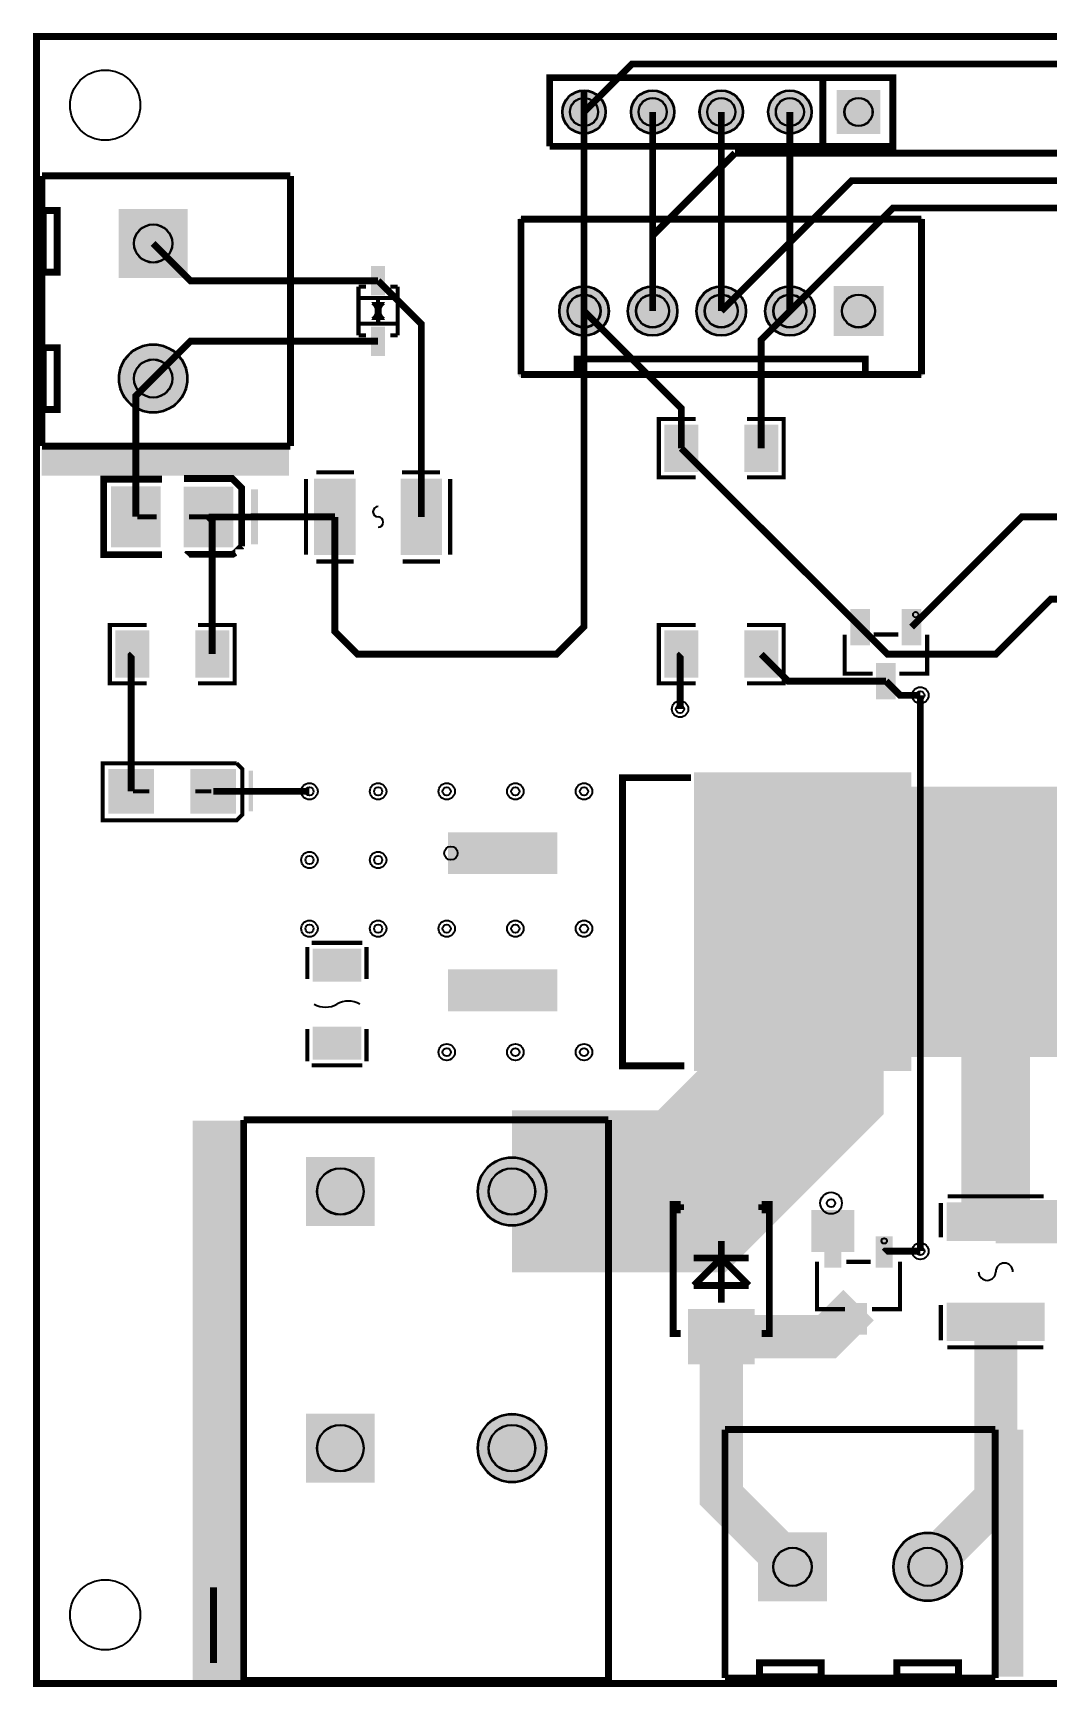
# Model space of a CAD drawing. Header units: millimetres. Extents: x -33 to 117, y -16 to 45.
# Drawn here: x -32.8 to 4.7, y -16.1 to 45.1 of the extents above; entities that cross this region are included whole.
import ezdxf

# ---------------------------------------------------------------- set-up
doc = ezdxf.new("R2010")
doc.units = ezdxf.units.MM
for name, color, linetype, true_color in [('BoardOutLine', 7, 'Continuous', 0xff00ff), ('BottomLayer', 7, 'Continuous', 0x0000ff), ('BottomSolderMaskLayer', 7, 'Continuous', 0xaa00ff), ('Document', 7, 'Continuous', 0xffffff), ('Hole', 7, 'Continuous', 0x222222), ('Multi-Layer', 7, 'Continuous', 0xc0c0c0), ('TopLayer', 7, 'Continuous', 0xff0000), ('TopPasteMaskLayer', 7, 'Continuous', 0x808080), ('TopSilkLayer', 7, 'Continuous', 0xffcc00), ('TopSolderMaskLayer', 7, 'Continuous', 0x800080)]:
    doc.layers.add(name, color=color, linetype=linetype, true_color=true_color)

msp = doc.modelspace()

# ---------------------------------------------------------------- hatches: boundary and pattern name
at = {"layer": 'BottomSolderMaskLayer'}
for points in [[(-13.259, 42.164, 1), (-11.633, 42.164, 1)], [(-10.719, 42.164, 1), (-9.093, 42.164, 1)], [(-8.179, 42.164, 1), (-6.553, 42.164, 1)], [(-5.639, 42.164, 1), (-4.013, 42.164, 1)], [(-1.473, 41.351), (-3.099, 41.351), (-3.099, 42.977), (-1.473, 42.977)], [(-27.115, 38.573), (-27.115, 36.023), (-29.666, 36.023), (-29.666, 38.573)], [(-13.371, 34.798, 1), (-11.52, 34.798, 1)], [(-10.831, 34.798, 1), (-8.98, 34.798, 1)], [(-8.291, 34.798, 1), (-6.44, 34.798, 1)], [(-5.751, 34.798, 1), (-3.9, 34.798, 1)], [(-1.361, 33.873), (-3.211, 33.873), (-3.211, 35.723), (-1.361, 35.723)], [(-29.666, 32.298, 1), (-27.116, 32.298, 1)], [(-22.738, 3.485), (-20.188, 3.485), (-20.188, 0.935), (-22.738, 0.935)], [(-16.388, 2.21, 1), (-13.838, 2.21, 1)], [(-22.738, -6.015), (-20.188, -6.015), (-20.188, -8.565), (-22.738, -8.565)], [(-16.388, -7.29, 1), (-13.838, -7.29, 1)], [(-6.004, -10.409), (-3.453, -10.409), (-3.453, -12.959), (-6.004, -12.959)], [(-1.004, -11.684, 1), (1.547, -11.684, 1)]]:
    msp.add_hatch(color=256, dxfattribs=at).paths.add_polyline_path(points)
at = {"layer": 'Document'}
for points in [[(-2.032, 32.512), (0, 32.512), (0, 38.1), (-14.732, 38.1), (-14.732, 32.512), (-12.7, 32.512), (-12.7, 32.374), (-12.726, 32.348), (-14.826, 32.348), (-14.876, 32.398), (-14.876, 38.198), (-14.776, 38.298), (0.024, 38.298), (0.124, 38.198), (0.124, 32.448), (0.074, 32.398), (-2.026, 32.398)], [(-19.812, 35.052), (-20.32, 35.052), (-20.066, 34.798)], [(-20.32, 34.544), (-19.812, 34.544), (-20.066, 34.798)], [(-28.71, 27.78), (-28.71, 26.58), (-28.53, 26.58), (-28.53, 27.78)], [(-28.98, 27.27), (-28.98, 27.09), (-28.26, 27.09), (-28.26, 27.27)], [(-26.34, 27.27), (-26.34, 27.09), (-27.06, 27.09), (-27.06, 27.27)], [(-28.911, 17.518), (-28.911, 16.518), (-28.761, 16.518), (-28.761, 17.518)], [(-29.136, 17.093), (-29.136, 16.943), (-28.536, 16.943), (-28.536, 17.093)], [(-26.236, 17.093), (-26.236, 16.943), (-26.836, 16.943), (-26.836, 17.093)], [(-7.246, 2.085), (-7.246, 1.069), (-7.5, 1.069), (-7.5, 2.085)], [(-7.867, -2.941), (-6.851, -2.941), (-6.851, -3.195), (-7.867, -3.195)], [(-7.239, -2.547), (-7.239, -3.563), (-7.493, -3.563), (-7.493, -2.547)]]:
    msp.add_hatch(color=256, dxfattribs=at).paths.add_polyline_path(points)
at = {"layer": 'Multi-Layer'}
for points in [[(-13.233, 42.164, 1), (-11.658, 42.164, 1)], [(-10.693, 42.164, 1), (-9.118, 42.164, 1)], [(-8.153, 42.164, 1), (-6.578, 42.164, 1)], [(-5.613, 42.164, 1), (-4.038, 42.164, 1)], [(-1.499, 41.377), (-3.073, 41.377), (-3.073, 42.951), (-1.499, 42.951)], [(-27.141, 38.548), (-27.141, 36.048), (-29.641, 36.048), (-29.641, 38.548)], [(-13.346, 34.798, 1), (-11.546, 34.798, 1)], [(-10.806, 34.798, 1), (-9.006, 34.798, 1)], [(-8.266, 34.798, 1), (-6.466, 34.798, 1)], [(-5.726, 34.798, 1), (-3.926, 34.798, 1)], [(-1.386, 33.898), (-3.186, 33.898), (-3.186, 35.698), (-1.386, 35.698)], [(-29.641, 32.298, 1), (-27.141, 32.298, 1)], [(-22.713, 3.46), (-20.213, 3.46), (-20.213, 0.96), (-22.713, 0.96)], [(-16.363, 2.21, 1), (-13.863, 2.21, 1)], [(-22.713, -6.04), (-20.213, -6.04), (-20.213, -8.54), (-22.713, -8.54)], [(-16.363, -7.29, 1), (-13.863, -7.29, 1)], [(-5.979, -10.434), (-3.479, -10.434), (-3.479, -12.934), (-5.979, -12.934)], [(-0.979, -11.684, 1), (1.521, -11.684, 1)]]:
    msp.add_hatch(color=256, dxfattribs=at).paths.add_polyline_path(points)
at = {"layer": 'TopLayer'}
for points in [[(-20.311, 35.423), (-19.821, 35.423), (-19.821, 36.408), (-20.311, 36.408)], [(-20.311, 34.173), (-19.821, 34.173), (-19.821, 33.188), (-20.311, 33.188)], [(-8.241, 30.568), (-8.241, 28.867), (-9.449, 28.867), (-9.449, 30.568)], [(-6.491, 30.568), (-6.491, 28.867), (-5.283, 28.867), (-5.283, 30.568)], [(-28.138, 26.08), (-29.923, 26.08), (-29.923, 28.28), (-28.138, 28.28)], [(-25.449, 26.076), (-27.234, 26.076), (-27.234, 28.276), (-25.449, 28.276)], [(-20.923, 28.568), (-20.923, 25.787), (-22.408, 25.787), (-22.408, 28.568)], [(-19.208, 28.568), (-19.208, 25.787), (-17.723, 25.787), (-17.723, 28.568)], [(-2.57, 22.473), (-2.57, 23.723), (-1.87, 23.723), (-1.87, 22.473)], [(-0.67, 22.473), (-0.67, 23.723), (0.03, 23.723), (0.03, 22.473)], [(-28.561, 22.948), (-28.561, 21.247), (-29.769, 21.247), (-29.769, 22.948)], [(-26.811, 22.948), (-26.811, 21.247), (-25.603, 21.247), (-25.603, 22.948)], [(-8.241, 21.247), (-8.241, 22.948), (-9.449, 22.948), (-9.449, 21.247)], [(-6.491, 21.247), (-6.491, 22.948), (-5.283, 22.948), (-5.283, 21.247)], [(-1.62, 20.473), (-1.62, 21.723), (-0.92, 21.723), (-0.92, 20.473)], [(-28.386, 16.218), (-30.021, 16.218), (-30.021, 17.818), (-28.386, 17.818)], [(-25.351, 16.218), (-26.986, 16.218), (-26.986, 17.818), (-25.351, 17.818)], [(-8.354, 17.692), (-0.354, 17.692), (-0.354, 6.692), (-8.354, 6.692)], [(-17.458, 15.482), (-13.458, 15.482), (-13.458, 13.982), (-17.458, 13.982)], [(-20.726, 11.184), (-20.726, 9.994), (-22.454, 9.994), (-22.454, 11.184)], [(-17.458, 10.402), (-13.458, 10.402), (-13.458, 8.902), (-17.458, 8.902)], [(-20.726, 8.294), (-20.726, 7.104), (-22.454, 7.104), (-22.454, 8.294)], [(-6.166, 2.638), (-6.166, 0.638), (-8.566, 0.638), (-8.566, 2.638)], [(4.544, 0.388), (1.044, 0.388), (1.044, 1.795), (4.544, 1.795)], [(-3.536, -0.57), (-3.536, 0.5), (-2.936, 0.5), (-2.936, -0.57)], [(-1.636, -0.57), (-1.636, 0.5), (-1.036, 0.5), (-1.036, -0.57)], [(-6.166, -2.162), (-6.166, -4.162), (-8.566, -4.162), (-8.566, -2.162)], [(-2.586, -3.04), (-2.586, -1.97), (-1.986, -1.97), (-1.986, -3.04)], [(4.544, -1.912), (1.044, -1.912), (1.044, -3.319), (4.544, -3.319)]]:
    msp.add_hatch(color=256, dxfattribs=at).paths.add_polyline_path(points)
at = {"layer": 'TopPasteMaskLayer'}
for points in [[(-20.311, 35.423), (-19.821, 35.423), (-19.821, 36.408), (-20.311, 36.408)], [(-20.311, 34.173), (-19.821, 34.173), (-19.821, 33.188), (-20.311, 33.188)], [(-8.241, 30.468), (-8.241, 30.107), (-8.341, 30.007), (-8.552, 30.007), (-8.652, 29.907), (-8.652, 29.529), (-8.552, 29.429), (-8.341, 29.429), (-8.241, 29.329), (-8.241, 28.967), (-8.341, 28.867), (-9.349, 28.867), (-9.449, 28.967), (-9.449, 30.468), (-9.349, 30.568), (-8.341, 30.568)], [(-6.491, 30.468), (-6.491, 30.107), (-6.391, 30.007), (-6.18, 30.007), (-6.08, 29.907), (-6.08, 29.529), (-6.18, 29.429), (-6.391, 29.429), (-6.491, 29.329), (-6.491, 28.967), (-6.391, 28.867), (-5.383, 28.867), (-5.283, 28.967), (-5.283, 30.468), (-5.383, 30.568), (-6.391, 30.568)], [(-28.138, 26.08), (-29.923, 26.08), (-29.923, 28.28), (-28.138, 28.28)], [(-25.449, 26.076), (-27.234, 26.076), (-27.234, 28.276), (-25.449, 28.276)], [(-20.923, 28.468), (-20.923, 27.751), (-21.023, 27.651), (-21.328, 27.651), (-21.428, 27.551), (-21.428, 26.805), (-21.328, 26.705), (-21.023, 26.705), (-20.923, 26.605), (-20.923, 25.887), (-21.023, 25.787), (-22.308, 25.787), (-22.408, 25.887), (-22.408, 28.468), (-22.308, 28.568), (-21.023, 28.568)], [(-19.208, 28.468), (-19.208, 27.751), (-19.108, 27.651), (-18.804, 27.651), (-18.704, 27.551), (-18.704, 26.805), (-18.804, 26.705), (-19.108, 26.705), (-19.208, 26.605), (-19.208, 25.887), (-19.108, 25.787), (-17.823, 25.787), (-17.723, 25.887), (-17.723, 28.468), (-17.823, 28.568), (-19.108, 28.568)], [(-2.57, 22.473), (-2.57, 23.723), (-1.87, 23.723), (-1.87, 22.473)], [(-0.67, 22.473), (-0.67, 23.723), (0.03, 23.723), (0.03, 22.473)], [(-28.561, 22.848), (-28.561, 22.487), (-28.661, 22.387), (-28.872, 22.387), (-28.972, 22.287), (-28.972, 21.909), (-28.872, 21.809), (-28.661, 21.809), (-28.561, 21.709), (-28.561, 21.347), (-28.661, 21.247), (-29.669, 21.247), (-29.769, 21.347), (-29.769, 22.848), (-29.669, 22.948), (-28.661, 22.948)], [(-26.811, 22.848), (-26.811, 22.487), (-26.711, 22.387), (-26.5, 22.387), (-26.4, 22.287), (-26.4, 21.909), (-26.5, 21.809), (-26.711, 21.809), (-26.811, 21.709), (-26.811, 21.347), (-26.711, 21.247), (-25.703, 21.247), (-25.603, 21.347), (-25.603, 22.848), (-25.703, 22.948), (-26.711, 22.948)], [(-8.241, 21.347), (-8.241, 21.709), (-8.341, 21.809), (-8.552, 21.809), (-8.652, 21.909), (-8.652, 22.287), (-8.552, 22.387), (-8.341, 22.387), (-8.241, 22.487), (-8.241, 22.848), (-8.341, 22.948), (-9.349, 22.948), (-9.449, 22.848), (-9.449, 21.347), (-9.349, 21.247), (-8.341, 21.247)], [(-6.491, 21.347), (-6.491, 21.709), (-6.391, 21.809), (-6.18, 21.809), (-6.08, 21.909), (-6.08, 22.287), (-6.18, 22.387), (-6.391, 22.387), (-6.491, 22.487), (-6.491, 22.848), (-6.391, 22.948), (-5.383, 22.948), (-5.283, 22.848), (-5.283, 21.347), (-5.383, 21.247), (-6.391, 21.247)], [(-1.62, 20.473), (-1.62, 21.723), (-0.92, 21.723), (-0.92, 20.473)], [(-28.386, 16.318), (-28.386, 16.688), (-28.486, 16.788), (-28.842, 16.788), (-28.942, 16.888), (-28.942, 17.147), (-28.842, 17.247), (-28.486, 17.247), (-28.386, 17.347), (-28.386, 17.718), (-28.486, 17.818), (-29.921, 17.818), (-30.021, 17.718), (-30.021, 16.318), (-29.921, 16.218), (-28.486, 16.218)], [(-26.986, 17.718), (-26.986, 17.347), (-26.886, 17.247), (-26.53, 17.247), (-26.43, 17.147), (-26.43, 16.888), (-26.53, 16.788), (-26.886, 16.788), (-26.986, 16.688), (-26.986, 16.318), (-26.886, 16.218), (-25.451, 16.218), (-25.351, 16.318), (-25.351, 17.718), (-25.451, 17.818), (-26.886, 17.818)], [(-8.354, 17.692), (-0.354, 17.692), (-0.354, 6.692), (-8.354, 6.692)], [(-17.458, 15.482), (-13.458, 15.482), (-13.458, 13.982), (-17.458, 13.982)], [(-20.726, 11.184), (-20.726, 9.994), (-22.454, 9.994), (-22.454, 11.184)], [(-17.458, 10.402), (-13.458, 10.402), (-13.458, 8.902), (-17.458, 8.902)], [(-20.726, 8.294), (-20.726, 7.104), (-22.454, 7.104), (-22.454, 8.294)], [(-6.166, 2.638), (-6.166, 0.638), (-8.566, 0.638), (-8.566, 2.638)], [(4.444, 0.388), (3.489, 0.388), (3.389, 0.488), (3.389, 0.766), (3.289, 0.866), (2.299, 0.866), (2.199, 0.766), (2.199, 0.488), (2.099, 0.388), (1.144, 0.388), (1.044, 0.488), (1.044, 1.695), (1.144, 1.795), (4.444, 1.795), (4.544, 1.695), (4.544, 0.488)], [(-3.536, -0.57), (-3.536, 0.5), (-2.936, 0.5), (-2.936, -0.57)], [(-1.636, -0.57), (-1.636, 0.5), (-1.036, 0.5), (-1.036, -0.57)], [(-6.166, -2.162), (-6.166, -4.162), (-8.566, -4.162), (-8.566, -2.162)], [(-2.586, -3.04), (-2.586, -1.97), (-1.986, -1.97), (-1.986, -3.04)], [(4.444, -1.912), (3.489, -1.912), (3.389, -2.012), (3.389, -2.29), (3.289, -2.39), (2.299, -2.39), (2.199, -2.29), (2.199, -2.012), (2.099, -1.912), (1.144, -1.912), (1.044, -2.012), (1.044, -3.219), (1.144, -3.319), (4.444, -3.319), (4.544, -3.219), (4.544, -2.012)]]:
    msp.add_hatch(color=256, dxfattribs=at).paths.add_polyline_path(points)
at = {"layer": 'TopSilkLayer'}
for points in [[(-32.512, 29.718), (-23.368, 29.718), (-23.368, 28.702), (-32.512, 28.702), (-32.512, 29.718)], [(-24.511, 26.162), (-24.765, 26.162), (-24.765, 28.194), (-24.511, 28.194)], [(-24.852, 17.779), (-24.852, 16.277), (-24.7, 16.277), (-24.7, 17.779)], [(-26.924, 4.826), (-25.146, 4.826), (-25.146, -16.002), (-26.924, -16.002), (-26.924, 4.826)], [(2.794, -6.604), (3.81, -6.604), (3.81, -15.748), (2.794, -15.748), (2.794, -6.604)]]:
    msp.add_hatch(color=256, dxfattribs=at).paths.add_polyline_path(points)
at = {"layer": 'TopSolderMaskLayer'}
for points in [[(-13.259, 42.164, 1), (-11.633, 42.164, 1)], [(-10.719, 42.164, 1), (-9.093, 42.164, 1)], [(-8.179, 42.164, 1), (-6.553, 42.164, 1)], [(-5.639, 42.164, 1), (-4.013, 42.164, 1)], [(-1.473, 41.351), (-3.099, 41.351), (-3.099, 42.977), (-1.473, 42.977)], [(-27.115, 38.573), (-27.115, 36.023), (-29.666, 36.023), (-29.666, 38.573)], [(-20.324, 35.372), (-19.808, 35.372), (-19.808, 36.459), (-20.324, 36.459)], [(-13.371, 34.798, 1), (-11.52, 34.798, 1)], [(-10.831, 34.798, 1), (-8.98, 34.798, 1)], [(-8.291, 34.798, 1), (-6.44, 34.798, 1)], [(-5.751, 34.798, 1), (-3.9, 34.798, 1)], [(-1.361, 33.873), (-3.211, 33.873), (-3.211, 35.723), (-1.361, 35.723)], [(-20.324, 34.224), (-19.808, 34.224), (-19.808, 33.137), (-20.324, 33.137)], [(-29.666, 32.298, 1), (-27.116, 32.298, 1)], [(-8.216, 30.594), (-8.216, 28.842), (-9.474, 28.842), (-9.474, 30.594)], [(-6.516, 30.594), (-6.516, 28.842), (-5.258, 28.842), (-5.258, 30.594)], [(-28.113, 26.055), (-29.949, 26.055), (-29.949, 28.306), (-28.113, 28.306)], [(-25.423, 26.05), (-27.259, 26.05), (-27.259, 28.301), (-25.423, 28.301)], [(-20.898, 28.594), (-20.898, 25.762), (-22.434, 25.762), (-22.434, 28.594)], [(-19.234, 28.594), (-19.234, 25.762), (-17.698, 25.762), (-17.698, 28.594)], [(-2.584, 22.428), (-2.584, 23.768), (-1.856, 23.768), (-1.856, 22.428)], [(-0.684, 22.428), (-0.684, 23.768), (0.044, 23.768), (0.044, 22.428)], [(-28.536, 22.974), (-28.536, 21.222), (-29.794, 21.222), (-29.794, 22.974)], [(-26.836, 22.974), (-26.836, 21.222), (-25.578, 21.222), (-25.578, 22.974)], [(-8.216, 21.222), (-8.216, 22.974), (-9.474, 22.974), (-9.474, 21.222)], [(-6.516, 21.222), (-6.516, 22.974), (-5.258, 22.974), (-5.258, 21.222)], [(-1.634, 20.428), (-1.634, 21.768), (-0.906, 21.768), (-0.906, 20.428)], [(-28.36, 16.193), (-30.046, 16.193), (-30.046, 17.843), (-28.36, 17.843)], [(-25.326, 16.193), (-27.011, 16.193), (-27.011, 17.843), (-25.326, 17.843)], [(-8.379, 17.717), (-0.329, 17.717), (-0.329, 6.667), (-8.379, 6.667)], [(-17.483, 15.507), (-13.433, 15.507), (-13.433, 13.957), (-17.483, 13.957)], [(-20.689, 11.202), (-20.689, 9.976), (-22.491, 9.976), (-22.491, 11.202)], [(-17.483, 10.427), (-13.433, 10.427), (-13.433, 8.877), (-17.483, 8.877)], [(-20.689, 8.312), (-20.689, 7.086), (-22.491, 7.086), (-22.491, 8.312)], [(-22.738, 3.485), (-20.188, 3.485), (-20.188, 0.935), (-22.738, 0.935)], [(-16.388, 2.21, 1), (-13.838, 2.21, 1)], [(-6.135, 2.659), (-6.135, 0.617), (-8.596, 0.617), (-8.596, 2.659)], [(4.607, 0.378), (0.981, 0.378), (0.981, 1.805), (4.607, 1.805)], [(-3.55, -0.615), (-3.55, 0.545), (-2.922, 0.545), (-2.922, -0.615)], [(-1.65, -0.615), (-1.65, 0.545), (-1.022, 0.545), (-1.022, -0.615)], [(-6.135, -2.141), (-6.135, -4.183), (-8.596, -4.183), (-8.596, -2.141)], [(-2.6, -3.085), (-2.6, -1.925), (-1.972, -1.925), (-1.972, -3.085)], [(4.607, -1.902), (0.981, -1.902), (0.981, -3.329), (4.607, -3.329)], [(-22.738, -6.015), (-20.188, -6.015), (-20.188, -8.565), (-22.738, -8.565)], [(-16.388, -7.29, 1), (-13.838, -7.29, 1)], [(-6.004, -10.409), (-3.453, -10.409), (-3.453, -12.959), (-6.004, -12.959)], [(-1.004, -11.684, 1), (1.547, -11.684, 1)]]:
    msp.add_hatch(color=256, dxfattribs=at).paths.add_polyline_path(points)

# ---------------------------------------------------------------- linework, layer by layer
at = {"layer": 'BoardOutLine', "const_width": 0.254}
msp.add_lwpolyline([(-32.709, 44.958), (117.291, 44.958), (117.291, -16.002), (-32.709, -16.002), (-32.709, 44.958)], close=True, dxfattribs=at)
at = {"layer": 'BottomLayer', "const_width": 0.254}
for points in [[(-7.366, 34.798), (-2.54, 39.624), (36.83, 39.624), (38.608, 41.402), (38.608, 42.418)], [(36.068, 42.418), (34.29, 40.64), (-6.858, 40.64)], [(41.148, 42.418), (37.338, 38.608), (-1.016, 38.608), (-4.826, 34.798)], [(-9.906, 34.798), (-9.906, 37.592), (-6.858, 40.64)], [(0, 20.574), (0, 0)]]:
    msp.add_lwpolyline(points, dxfattribs=at)
at = {"layer": 'BottomSolderMaskLayer'}
for centre, radius in [((-12.446, 42.164), 0.813), ((-9.906, 42.164), 0.813), ((-7.366, 42.164), 0.813), ((-4.826, 42.164), 0.813), ((-12.446, 42.164), 0.526), ((-9.906, 42.164), 0.526), ((-7.366, 42.164), 0.526), ((-4.826, 42.164), 0.526), ((-2.286, 42.164), 0.526), ((-28.391, 37.298), 0.714), ((-12.446, 34.798), 0.925), ((-9.906, 34.798), 0.925), ((-7.366, 34.798), 0.925), ((-4.826, 34.798), 0.925), ((-12.446, 34.798), 0.617), ((-9.906, 34.798), 0.617), ((-7.366, 34.798), 0.617), ((-4.826, 34.798), 0.617), ((-2.286, 34.798), 0.617), ((-28.391, 32.298), 1.275), ((-28.391, 32.298), 0.714), ((-21.463, 2.21), 0.867), ((-15.113, 2.21), 1.275), ((-15.113, 2.21), 0.867), ((-15.113, -7.29), 1.275), ((-21.463, -7.29), 0.867), ((-15.113, -7.29), 0.867), ((-4.729, -11.684), 0.714), ((0.271, -11.684), 1.275), ((0.271, -11.684), 0.714)]:
    msp.add_circle(centre, radius, dxfattribs=at)
at = {"layer": 'Document'}
for centre, radius in [((-0.17, 23.558), 0.1), ((-17.372, 14.732), 0.25), ((-1.336, 0.381), 0.1)]:
    msp.add_circle(centre, radius, dxfattribs=at)
at = {"layer": 'Hole'}
for centre in [(-8.89, 20.066), (0, 20.574), (-22.606, 17.018), (-20.066, 17.018), (-17.526, 17.018), (-14.986, 17.018), (-12.446, 17.018), (-22.606, 14.478), (-20.066, 14.478), (-22.606, 11.938), (-20.066, 11.938), (-17.526, 11.938), (-14.986, 11.938), (-12.446, 11.938), (-17.526, 7.366), (-14.986, 7.366), (-12.446, 7.366), (-3.302, 1.778), (0, 0)]:
    msp.add_circle(centre, 0.152, dxfattribs=at)
at = {"layer": 'Multi-Layer'}
for centre, radius in [((-30.169, 42.418), 1.3), ((-12.446, 42.164), 0.787), ((-9.906, 42.164), 0.787), ((-7.366, 42.164), 0.787), ((-4.826, 42.164), 0.787), ((-12.446, 42.164), 0.51), ((-9.906, 42.164), 0.51), ((-7.366, 42.164), 0.51), ((-4.826, 42.164), 0.51), ((-2.286, 42.164), 0.51), ((-28.391, 37.298), 0.7), ((-12.446, 34.798), 0.9), ((-9.906, 34.798), 0.9), ((-7.366, 34.798), 0.9), ((-4.826, 34.798), 0.9), ((-12.446, 34.798), 0.6), ((-9.906, 34.798), 0.6), ((-7.366, 34.798), 0.6), ((-4.826, 34.798), 0.6), ((-2.286, 34.798), 0.6), ((-28.391, 32.298), 1.25), ((-28.391, 32.298), 0.7), ((0, 20.574), 0.305), ((-8.89, 20.066), 0.305), ((-22.606, 17.018), 0.305), ((-20.066, 17.018), 0.305), ((-17.526, 17.018), 0.305), ((-14.986, 17.018), 0.305), ((-12.446, 17.018), 0.305), ((-22.606, 14.478), 0.305), ((-20.066, 14.478), 0.305), ((-22.606, 11.938), 0.305), ((-20.066, 11.938), 0.305), ((-17.526, 11.938), 0.305), ((-14.986, 11.938), 0.305), ((-12.446, 11.938), 0.305), ((-17.526, 7.366), 0.305), ((-14.986, 7.366), 0.305), ((-12.446, 7.366), 0.305), ((-15.113, 2.21), 1.25), ((-21.463, 2.21), 0.85), ((-15.113, 2.21), 0.85), ((-3.302, 1.778), 0.4), ((0, 0), 0.305), ((-15.113, -7.29), 1.25), ((-21.463, -7.29), 0.85), ((-15.113, -7.29), 0.85), ((-4.729, -11.684), 0.7), ((0.271, -11.684), 1.25), ((0.271, -11.684), 0.7), ((-30.169, -13.462), 1.3)]:
    msp.add_circle(centre, radius, dxfattribs=at)
at = {"layer": 'TopLayer'}
for points, const_width in [([(-12.446, 42.164), (-10.668, 43.942), (32.258, 43.942), (33.528, 42.672), (33.528, 42.418)], 0.254), ([(-12.446, 34.798), (-12.446, 42.926)], 0.254), ([(-9.906, 34.798), (-9.906, 42.164)], 0.254), ([(-7.366, 34.798), (-7.366, 42.164)], 0.254), ([(-4.826, 34.798), (-4.826, 42.164)], 0.254), ([(-28.391, 37.298), (-27.008, 35.916), (-20.066, 35.916)], 0.254), ([(-20.066, 35.916), (-18.466, 34.316), (-18.466, 27.178)], 0.254), ([(-21.666, 27.178), (-21.666, 22.936), (-20.828, 22.098), (-13.462, 22.098), (-12.446, 23.114), (-12.446, 34.798)], 0.254), ([(-12.446, 34.798), (-8.845, 31.197), (-8.845, 29.718)], 0.254), ([(-5.887, 29.718), (-5.887, 33.737), (-4.826, 34.798)], 0.254), ([(-28.391, 32.298), (-27.009, 33.681), (-20.066, 33.681)], 0.254), ([(-28.391, 32.298), (-29.031, 31.658), (-29.031, 27.18)], 0.254), ([(-8.844, 29.718), (-2.22, 23.099)], 0.254), ([(-26.341, 27.176), (-26.207, 27.042), (-26.207, 22.098)], 0.254), ([(-26.34, 27.175), (-21.666, 27.178)], 0.254), ([(-0.32, 23.098), (3.76, 27.178), (5.633, 27.178)], 0.254), ([(-2.22, 23.098), (-1.22, 22.098), (2.794, 22.098), (4.826, 24.13), (11.938, 24.13), (13.02, 23.048), (13.02, 22.844)], 0.254), ([(-29.165, 22.098), (-29.203, 22.059), (-29.203, 17.018)], 0.254), ([(-8.845, 22.098), (-8.89, 22.053), (-8.89, 20.066)], 0.254), ([(-5.887, 22.098), (-4.887, 21.098), (-1.27, 21.098)], 0.254), ([(-1.27, 21.098), (-0.746, 20.574), (0, 20.574)], 0.254), ([(-22.606, 17.018), (-26.169, 17.018)], 0.254), ([(-4.354, 12.192), (88.9, 12.192)], 10), ([(-15.113, 2.21), (-8.458, 2.21), (-4.354, 6.314), (-4.354, 12.192)], 6), ([(2.794, 1.091), (2.794, 12.192)], 2.54), ([(-3.236, -0.035), (-3.236, 1.524)], 1.6), ([(7.874, 1.638), (7.328, 1.091), (2.794, 1.091)], 1.6), ([(-1.336, -0.035), (-1.301, 0), (0, 0)], 0.254), ([(-2.286, -1.997), (-3.451, -3.162), (-7.366, -3.162)], 1.6), ([(2.794, -2.615), (2.794, -9.161), (0.271, -11.684)], 1.6), ([(-4.729, -11.684), (-7.366, -9.047), (-7.366, -3.162)], 1.6)]:
    msp.add_lwpolyline(points, dxfattribs=dict(at, const_width=const_width))
at = {"layer": 'TopSilkLayer'}
for points, const_width in [([(-2.921, 40.894), (-1.016, 40.894), (-1.016, 43.434), (-13.716, 43.434), (-13.716, 40.894)], 0.254), ([(-3.604, 40.894), (-3.604, 43.434)], 0.254), ([(-13.716, 40.894), (-2.921, 40.894)], 0.254), ([(-32.511, 39.798), (-32.511, 29.798)], 0.254), ([(-23.311, 39.798), (-32.511, 39.798)], 0.254), ([(-23.311, 39.798), (-23.311, 29.798)], 0.254), ([(0.044, 38.198), (-14.776, 38.198)], 0.254), ([(-14.776, 38.198), (-14.776, 32.448)], 0.254), ([(0.044, 32.448), (0.044, 38.198)], 0.254), ([(-20.792, 35.699), (-20.792, 33.897)], 0.152), ([(-20.792, 35.699), (-20.514, 35.699)], 0.152), ([(-19.34, 35.699), (-19.618, 35.699)], 0.152), ([(-19.34, 35.699), (-19.34, 33.897)], 0.152), ([(-19.34, 35.281), (-20.792, 35.281)], 0.152), ([(-20.066, 34.671), (-20.066, 34.801), (-20.193, 35.052), (-19.939, 35.052), (-19.939, 35.052), (-20.063, 34.8)], 0.154), ([(-20.066, 34.925), (-20.066, 34.795), (-19.939, 34.544), (-20.193, 34.544), (-20.193, 34.544), (-20.069, 34.796)], 0.154), ([(-20.066, 34.331), (-20.069, 35.281)], 0.154), ([(-19.34, 34.331), (-20.792, 34.331)], 0.152), ([(-20.193, 34.798), (-19.939, 34.798)], 0.154), ([(-20.792, 33.897), (-20.514, 33.897)], 0.152), ([(-19.34, 33.897), (-19.618, 33.897)], 0.152), ([(-12.7, 32.512), (-12.7, 33.02), (-2.032, 33.02), (-2.032, 32.512), (-2.032, 32.512)], 0.254), ([(-14.776, 32.448), (0.044, 32.448)], 0.254), ([(-8.317, 30.797), (-9.677, 30.797), (-9.677, 28.639), (-8.317, 28.639)], 0.152), ([(-6.415, 30.797), (-5.055, 30.797), (-5.055, 28.639), (-6.415, 28.639)], 0.152), ([(-23.311, 29.798), (-32.511, 29.798)], 0.254), ([(-20.955, 28.829), (-22.352, 28.829)], 0.152), ([(-19.177, 28.829), (-17.78, 28.829)], 0.152), ([(-28.066, 25.781), (-30.225, 25.781), (-30.225, 28.575), (-28.066, 28.575)], 0.254), ([(-25.353, 28.484), (-25.47, 28.601), (-27.248, 28.601)], 0.254), ([(-25.115, 26.093), (-25.115, 28.247), (-25.353, 28.484)], 0.254), ([(-22.733, 25.781), (-22.733, 28.575)], 0.152), ([(-17.399, 25.781), (-17.399, 28.575)], 0.152), ([(-25.35, 25.854), (-25.45, 25.791), (-27.135, 25.791), (-27.148, 25.777)], 0.254), ([(-25.115, 26.093), (-25.354, 25.854), (-25.35, 25.854), (-25.35, 25.854)], 0.254), ([(-22.352, 25.527), (-20.969, 25.527)], 0.152), ([(-17.78, 25.527), (-19.163, 25.527)], 0.152), ([(-28.637, 23.177), (-29.997, 23.177), (-29.997, 21.019), (-28.637, 21.019)], 0.152), ([(-26.735, 23.177), (-25.375, 23.177), (-25.375, 21.019), (-26.735, 21.019)], 0.152), ([(-8.317, 21.019), (-9.677, 21.019), (-9.677, 23.177), (-8.317, 23.177)], 0.152), ([(-6.415, 21.019), (-5.055, 21.019), (-5.055, 23.177), (-6.415, 23.177)], 0.152), ([(-2.796, 22.824), (-2.796, 21.372), (-1.765, 21.372)], 0.152), ([(-1.725, 22.824), (-0.815, 22.824)], 0.152), ([(0.256, 22.824), (0.256, 21.372), (-0.775, 21.372)], 0.152), ([(-25.096, 16.228), (-25.096, 16.148), (-25.296, 15.948), (-30.256, 15.948), (-30.256, 18.058), (-25.306, 18.058)], 0.15), ([(-25.096, 16.228), (-25.096, 17.848), (-25.306, 18.058)], 0.15), ([(-8.482, 17.526), (-11.022, 17.526), (-11.022, 6.858), (-8.736, 6.858)], 0.254), ([(-22.683, 11.26), (-22.683, 10.07)], 0.152), ([(-20.65, 11.413), (-22.53, 11.413)], 0.152), ([(-20.497, 10.07), (-20.497, 11.26)], 0.152), ([(-22.683, 7.028), (-22.683, 8.218)], 0.152), ([(-20.497, 8.218), (-20.497, 7.028)], 0.152), ([(-20.65, 6.875), (-22.53, 6.875)], 0.152), ([(-25.043, 4.86), (-11.543, 4.86)], 0.254), ([(-25.043, 4.86), (-25.043, -15.89)], 0.254), ([(-11.543, 4.86), (-11.543, -15.89)], 0.254), ([(-8.867, 1.735), (-9.144, 1.735), (-9.144, 1.524)], 0.254), ([(-8.867, 1.734), (-8.867, 1.524)], 0.254), ([(-5.865, 1.734), (-5.865, 1.524)], 0.254), ([(-5.588, 1.524), (-5.588, 1.734), (-5.865, 1.734)], 0.254), ([(0.762, 1.778), (0.762, 0.508)], 0.152), ([(1.016, 2.032), (4.572, 2.032)], 0.152), ([(-8.867, -3.048), (-9.144, -3.048), (-9.144, 1.524), (-8.867, 1.524)], 0.254), ([(-5.865, 1.524), (-5.715, 1.524)], 0.254), ([(-5.715, 1.524), (-5.588, 1.524), (-5.588, -3.048), (-5.865, -3.048)], 0.254), ([(-7.366, 0.381), (-7.366, -1.905)], 0.254), ([(-6.35, -1.27), (-7.366, -0.254), (-8.382, -1.27)], 0.254), ([(-6.35, -0.254), (-8.382, -0.254)], 0.254), ([(-3.822, -0.394), (-3.822, -2.146), (-2.781, -2.146)], 0.152), ([(-2.741, -0.394), (-1.831, -0.394)], 0.152), ([(-0.75, -0.394), (-0.75, -2.146), (-1.791, -2.146)], 0.152), ([(-6.35, -1.27), (-8.382, -1.27)], 0.254), ([(0.762, -3.302), (0.762, -1.997)], 0.152), ([(0.996, -3.556), (4.552, -3.556)], 0.152), ([(-7.229, -6.604), (-7.229, -15.804)], 0.254), ([(-7.229, -6.604), (2.771, -6.604)], 0.254), ([(2.771, -6.604), (2.771, -15.804)], 0.254), ([(-26.162, -12.446), (-26.162, -15.24)], 0.254), ([(-25.043, -15.89), (-11.543, -15.89)], 0.254), ([(-7.229, -15.804), (2.771, -15.804)], 0.254)]:
    msp.add_lwpolyline(points, dxfattribs=dict(at, const_width=const_width))
at = {"layer": 'TopSilkLayer', "const_width": 0.254}
for points in [[(-31.947, 38.521), (-31.947, 36.235), (-32.455, 36.235), (-32.455, 38.521), (-31.947, 38.521)], [(-31.947, 33.441), (-31.947, 31.155), (-32.455, 31.155), (-32.455, 33.441), (-31.947, 33.441)], [(-5.952, -15.24), (-3.666, -15.24), (-3.666, -15.748), (-5.952, -15.748), (-5.952, -15.24)], [(-0.872, -15.24), (1.414, -15.24), (1.414, -15.748), (-0.872, -15.748), (-0.872, -15.24)]]:
    msp.add_lwpolyline(points, close=True, dxfattribs=at)
at = {"layer": 'TopSilkLayer'}
for centre, radius, start, end in [((-20.066, 27.368), 0.191, 90, 270), ((-20.066, 26.987), 0.191, 270, 90), ((-21.168, 8.412), 0.845, 60, 120), ((-22.012, 9.876), 0.845, 240, 300), ((3.112, -0.762), 0.318, 0, 180), ((2.477, -0.762), 0.318, 180, 0)]:
    msp.add_arc(centre, radius, start, end, dxfattribs=at)
at = {"layer": 'TopSolderMaskLayer'}
for centre, radius in [((-12.446, 42.164), 0.813), ((-9.906, 42.164), 0.813), ((-7.366, 42.164), 0.813), ((-4.826, 42.164), 0.813), ((-12.446, 42.164), 0.526), ((-9.906, 42.164), 0.526), ((-7.366, 42.164), 0.526), ((-4.826, 42.164), 0.526), ((-2.286, 42.164), 0.526), ((-28.391, 37.298), 0.714), ((-12.446, 34.798), 0.925), ((-9.906, 34.798), 0.925), ((-7.366, 34.798), 0.925), ((-4.826, 34.798), 0.925), ((-12.446, 34.798), 0.617), ((-9.906, 34.798), 0.617), ((-7.366, 34.798), 0.617), ((-4.826, 34.798), 0.617), ((-2.286, 34.798), 0.617), ((-28.391, 32.298), 1.275), ((-28.391, 32.298), 0.714), ((-21.463, 2.21), 0.867), ((-15.113, 2.21), 1.275), ((-15.113, 2.21), 0.867), ((-15.113, -7.29), 1.275), ((-21.463, -7.29), 0.867), ((-15.113, -7.29), 0.867), ((-4.729, -11.684), 0.714), ((0.271, -11.684), 1.275), ((0.271, -11.684), 0.714)]:
    msp.add_circle(centre, radius, dxfattribs=at)

doc.saveas('drawing.dxf')
